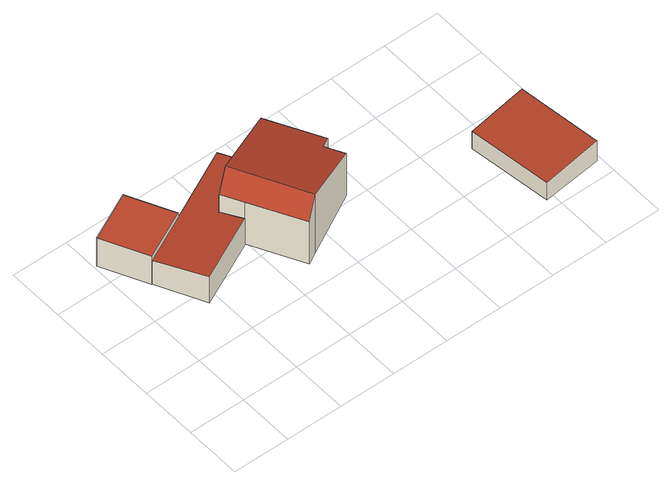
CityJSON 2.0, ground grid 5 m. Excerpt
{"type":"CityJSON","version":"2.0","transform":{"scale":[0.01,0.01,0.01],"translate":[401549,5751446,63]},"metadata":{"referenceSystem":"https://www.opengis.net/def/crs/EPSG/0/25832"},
"CityObjects":{
"building1":{"type":"Building","attributes":{"Gemeindeschluessel":"05515000","Geometrietyp2DReferenz":"3000","function":"31001_1100","roofType":"1000","measuredHeight":2.99},"geometry":[{"type":"Solid","lod":"2","boundaries":[[[[0,1,2,3]],[[4,5,1,0]],[[6,7,5,4]],[[3,2,7,6]],[[4,0,3,6]],[[1,5,7,2]]]],"semantics":{"surfaces":[{"type":"WallSurface"},{"type":"RoofSurface"},{"type":"GroundSurface"}],"values":[[0,0,0,0,1,2]]}}]},
"building2":{"type":"Building","attributes":{"Gemeindeschluessel":"05515000","Geometrietyp2DReferenz":"3000","function":"51009_1610","roofType":"2100","measuredHeight":2.83},"geometry":[{"type":"Solid","lod":"2","boundaries":[[[[8,9,10,11]],[[12,13,9,8]],[[14,15,13,12]],[[16,17,15,14]],[[18,19,17,16]],[[20,21,19,18]],[[11,10,21,20]],[[18,16,14,12,8,11,20]],[[9,13,15,17,19,21,10]]]],"semantics":{"surfaces":[{"type":"WallSurface"},{"type":"RoofSurface"},{"type":"GroundSurface"}],"values":[[0,0,0,0,0,0,0,1,2]]}}]},
"building3":{"type":"Building","attributes":{"Gemeindeschluessel":"05515000","Geometrietyp2DReferenz":"3000","function":"31001_2700","roofType":"3100","measuredHeight":6.27},"geometry":[{"type":"Solid","lod":"2","boundaries":[[[[22,23,24,25]],[[26,27,23,22]],[[28,29,27,26]],[[30,31,29,28]],[[32,33,31,30]],[[34,35,33,32]],[[36,37,35,34]],[[38,39,37,36]],[[25,24,39,38]],[[32,30,28,26,34]],[[22,25,38,36,34,26]],[[23,27,29,31,33,35,37,39,24]]]],"semantics":{"surfaces":[{"type":"WallSurface"},{"type":"RoofSurface"},{"type":"GroundSurface"}],"values":[[0,0,0,0,0,0,0,0,0,1,1,2]]}}]},
"building4":{"type":"Building","attributes":{"Gemeindeschluessel":"05515000","Geometrietyp2DReferenz":"3000","function":"31001_2700","roofType":"2100","measuredHeight":2.15},"geometry":[{"type":"Solid","lod":"2","boundaries":[[[[40,41,42,43]],[[44,45,41,40]],[[46,47,45,44]],[[43,42,47,46]],[[44,40,43,46]],[[41,45,47,42]]]],"semantics":{"surfaces":[{"type":"WallSurface"},{"type":"RoofSurface"},{"type":"GroundSurface"}],"values":[[0,0,0,0,1,2]]}}]}
},
"vertices":[
[442,1892,340],[442,1892,41],[23,1688,41],[23,1688,340],[634,1498,340],[634,1498,41],[215,1294,340],[215,1294,41],
[1351,1592,314],[1351,1592,44],[1250,1799,44],[1250,1799,300],[883,1335,315],[883,1335,44],[976,1156,327],[976,1156,44],[416,883,327],[416,883,44],[215,1294,300],[215,1294,44],[634,1498,300],[634,1498,44],
[1845,1049,505],[1845,1049,54],[1764,1209,54],[1764,1209,505],[1318,764,681],[1318,764,54],[1211,707,508],[1211,707,54],[976,1156,503],[976,1156,54],[883,1335,501],[883,1335,54],[993,1396,681],[993,1396,54],[1609,1734,475],[1609,1734,54],[1856,1272,472],[1856,1272,54],
[2927,76,246],[2927,76,62],[3451,138,62],[3451,138,277],[2832,813,246],[2832,813,62],[3359,879,277],[3359,879,62]
]}
